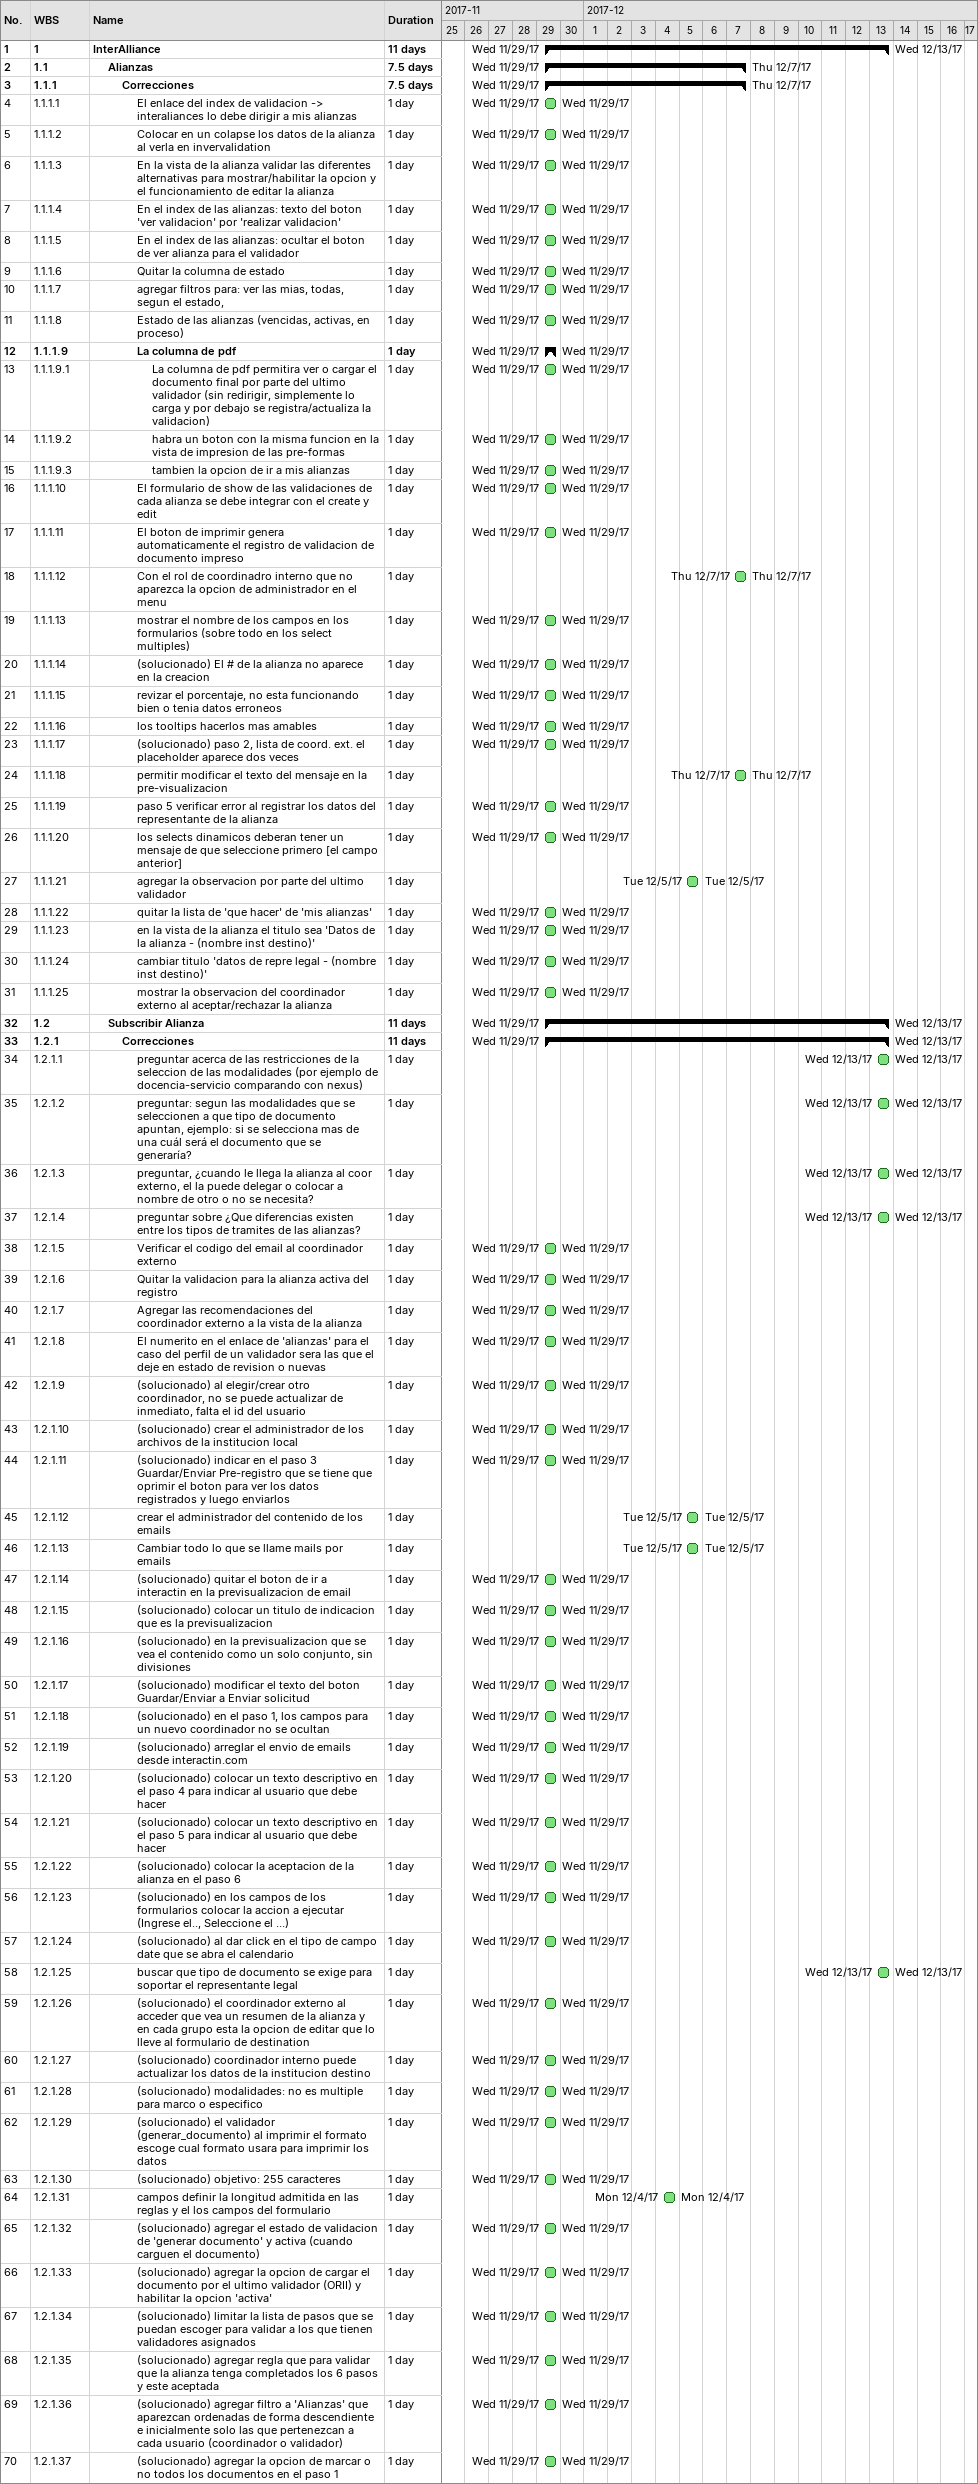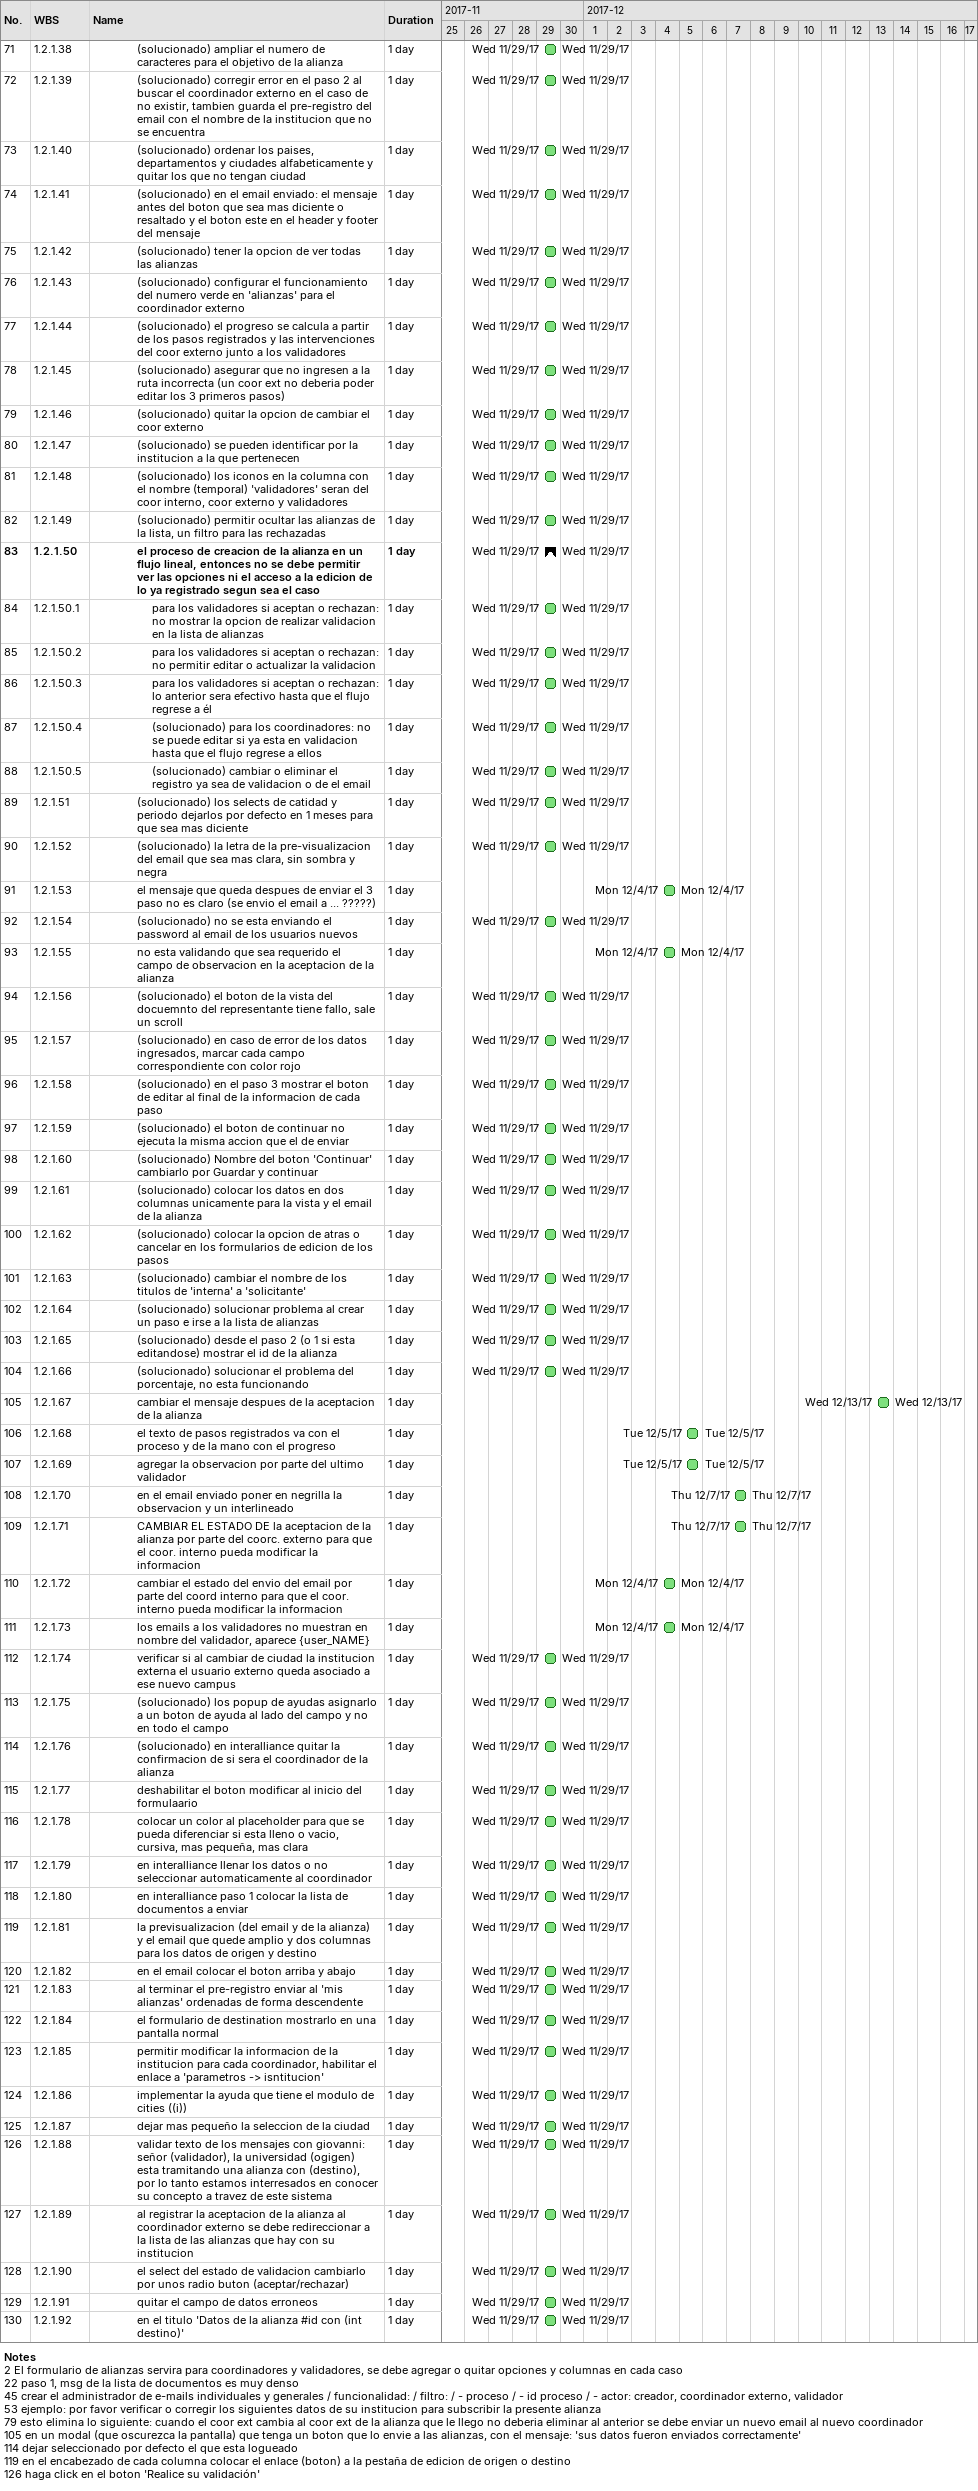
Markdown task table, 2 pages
| ID | WBS | Task | Duration | Start | Finish |
|---|---|---|---|---|---|
| 1 | 1 | **InterAlliance** | 11d | 2017-11-29 | 2017-12-13 |
| 2 | 1.1 | **Alianzas** | 7.5d | 2017-11-29 | 2017-12-07 |
| 3 | 1.1.1 | **Correcciones** | 7.5d | 2017-11-29 | 2017-12-07 |
| 4 | 1.1.1.1 | El enlace del index de validacion -> interaliances lo debe dirigir a mis alianzas | 1d | 2017-11-29 | 2017-11-29 |
| 5 | 1.1.1.2 | Colocar en un colapse los datos de la alianza al verla en invervalidation | 1d | 2017-11-29 | 2017-11-29 |
| 6 | 1.1.1.3 | En la vista de la alianza validar las diferentes alternativas para mostrar/habilitar la opcion y el funcionamiento de editar la alianza | 1d | 2017-11-29 | 2017-11-29 |
| 7 | 1.1.1.4 | En el index de las alianzas: texto del boton 'ver validacion' por 'realizar validacion' | 1d | 2017-11-29 | 2017-11-29 |
| 8 | 1.1.1.5 | En el index de las alianzas: ocultar el boton de ver alianza para el validador | 1d | 2017-11-29 | 2017-11-29 |
| 9 | 1.1.1.6 | Quitar la columna de estado | 1d | 2017-11-29 | 2017-11-29 |
| 10 | 1.1.1.7 | agregar filtros para: ver las mias, todas, segun el estado, | 1d | 2017-11-29 | 2017-11-29 |
| 11 | 1.1.1.8 | Estado de las alianzas (vencidas, activas, en proceso) | 1d | 2017-11-29 | 2017-11-29 |
| 12 | 1.1.1.9 | **La columna de pdf** | 1d | 2017-11-29 | 2017-11-29 |
| 13 | 1.1.1.9.1 | La columna de pdf permitira ver o cargar el documento final por parte del ultimo validador (sin redirigir, simplemente lo carga y por debajo se registra/actualiza la validacion) | 1d | 2017-11-29 | 2017-11-29 |
| 14 | 1.1.1.9.2 | habra un boton con la misma funcion en la vista de impresion de las pre-formas | 1d | 2017-11-29 | 2017-11-29 |
| 15 | 1.1.1.9.3 | tambien la opcion de ir a mis alianzas | 1d | 2017-11-29 | 2017-11-29 |
| 16 | 1.1.1.10 | El formulario de show de las validaciones de cada alianza se debe integrar con el create y edit | 1d | 2017-11-29 | 2017-11-29 |
| 17 | 1.1.1.11 | El boton de imprimir genera automaticamente el registro de validacion de documento impreso | 1d | 2017-11-29 | 2017-11-29 |
| 18 | 1.1.1.12 | Con el rol de coordinadro interno que no aparezca la opcion de administrador en el menu | 1d | 2017-12-07 | 2017-12-07 |
| 19 | 1.1.1.13 | mostrar el nombre de los campos en los formularios (sobre todo en los select multiples) | 1d | 2017-11-29 | 2017-11-29 |
| 20 | 1.1.1.14 | (solucionado) El # de la alianza no aparece en la creacion | 1d | 2017-11-29 | 2017-11-29 |
| 21 | 1.1.1.15 | revizar el porcentaje, no esta funcionando bien o tenia datos erroneos | 1d | 2017-11-29 | 2017-11-29 |
| 22 | 1.1.1.16 | los tooltips hacerlos mas amables | 1d | 2017-11-29 | 2017-11-29 |
| 23 | 1.1.1.17 | (solucionado) paso 2, lista de coord. ext. el placeholder aparece dos veces | 1d | 2017-11-29 | 2017-11-29 |
| 24 | 1.1.1.18 | permitir modificar el texto del mensaje en la pre-visualizacion | 1d | 2017-12-07 | 2017-12-07 |
| 25 | 1.1.1.19 | paso 5 verificar error al registrar los datos del representante de la alianza | 1d | 2017-11-29 | 2017-11-29 |
| 26 | 1.1.1.20 | los selects dinamicos deberan tener un mensaje de que seleccione primero [el campo anterior] | 1d | 2017-11-29 | 2017-11-29 |
| 27 | 1.1.1.21 | agregar la observacion por parte del ultimo validador | 1d | 2017-12-05 | 2017-12-05 |
| 28 | 1.1.1.22 | quitar la lista de 'que hacer' de 'mis alianzas' | 1d | 2017-11-29 | 2017-11-29 |
| 29 | 1.1.1.23 | en la vista de la alianza el titulo sea 'Datos de la alianza - (nombre inst destino)' | 1d | 2017-11-29 | 2017-11-29 |
| 30 | 1.1.1.24 | cambiar titulo 'datos de repre legal - (nombre inst destino)' | 1d | 2017-11-29 | 2017-11-29 |
| 31 | 1.1.1.25 | mostrar la observacion del coordinador externo al aceptar/rechazar la alianza | 1d | 2017-11-29 | 2017-11-29 |
| 32 | 1.2 | **Subscribir Alianza** | 11d | 2017-11-29 | 2017-12-13 |
| 33 | 1.2.1 | **Correcciones** | 11d | 2017-11-29 | 2017-12-13 |
| 34 | 1.2.1.1 | preguntar acerca de las restricciones de la seleccion de las modalidades (por ejemplo de docencia-servicio comparando con nexus) | 1d | 2017-12-13 | 2017-12-13 |
| 35 | 1.2.1.2 | preguntar: segun las modalidades que se seleccionen a que tipo de documento apuntan, ejemplo: si se selecciona mas de una cuál será el documento que se generaría? | 1d | 2017-12-13 | 2017-12-13 |
| 36 | 1.2.1.3 | preguntar, ¿cuando le llega la alianza al coor externo, el la puede delegar o colocar a nombre de otro o no se necesita? | 1d | 2017-12-13 | 2017-12-13 |
| 37 | 1.2.1.4 | preguntar sobre ¿Que diferencias existen entre los tipos de tramites de las alianzas? | 1d | 2017-12-13 | 2017-12-13 |
| 38 | 1.2.1.5 | Verificar el codigo del email al coordinador externo | 1d | 2017-11-29 | 2017-11-29 |
| 39 | 1.2.1.6 | Quitar la validacion para la alianza activa del registro | 1d | 2017-11-29 | 2017-11-29 |
| 40 | 1.2.1.7 | Agregar las recomendaciones del coordinador externo a la vista de la alianza | 1d | 2017-11-29 | 2017-11-29 |
| 41 | 1.2.1.8 | El numerito en el enlace de 'alianzas' para el caso del perfil de un validador sera las que el deje en estado de revision o nuevas | 1d | 2017-11-29 | 2017-11-29 |
| 42 | 1.2.1.9 | (solucionado) al elegir/crear otro coordinador, no se puede actualizar de inmediato, falta el id del usuario | 1d | 2017-11-29 | 2017-11-29 |
| 43 | 1.2.1.10 | (solucionado) crear el administrador de los archivos de la institucion local | 1d | 2017-11-29 | 2017-11-29 |
| 44 | 1.2.1.11 | (solucionado) indicar en el paso 3 Guardar/Enviar Pre-registro que se tiene que oprimir el boton para ver los datos registrados y luego enviarlos | 1d | 2017-11-29 | 2017-11-29 |
| 45 | 1.2.1.12 | crear el administrador del contenido de los emails | 1d | 2017-12-05 | 2017-12-05 |
| 46 | 1.2.1.13 | Cambiar todo lo que se llame mails por emails | 1d | 2017-12-05 | 2017-12-05 |
| 47 | 1.2.1.14 | (solucionado) quitar el boton de ir a interactin en la previsualizacion de email | 1d | 2017-11-29 | 2017-11-29 |
| 48 | 1.2.1.15 | (solucionado) colocar un titulo de indicacion que es la previsualizacion | 1d | 2017-11-29 | 2017-11-29 |
| 49 | 1.2.1.16 | (solucionado) en la previsualizacion que se vea el contenido como un solo conjunto, sin divisiones | 1d | 2017-11-29 | 2017-11-29 |
| 50 | 1.2.1.17 | (solucionado) modificar el texto del boton Guardar/Enviar a Enviar solicitud | 1d | 2017-11-29 | 2017-11-29 |
| 51 | 1.2.1.18 | (solucionado) en el paso 1, los campos para un nuevo coordinador no se ocultan | 1d | 2017-11-29 | 2017-11-29 |
| 52 | 1.2.1.19 | (solucionado) arreglar el envio de emails desde interactin.com | 1d | 2017-11-29 | 2017-11-29 |
| 53 | 1.2.1.20 | (solucionado) colocar un texto descriptivo en el paso 4 para indicar al usuario que debe hacer | 1d | 2017-11-29 | 2017-11-29 |
| 54 | 1.2.1.21 | (solucionado) colocar un texto descriptivo en el paso 5 para indicar al usuario que debe hacer | 1d | 2017-11-29 | 2017-11-29 |
| 55 | 1.2.1.22 | (solucionado) colocar la aceptacion de la alianza en el paso 6 | 1d | 2017-11-29 | 2017-11-29 |
| 56 | 1.2.1.23 | (solucionado) en los campos de los formularios colocar la accion a ejecutar (Ingrese el.., Seleccione el ...) | 1d | 2017-11-29 | 2017-11-29 |
| 57 | 1.2.1.24 | (solucionado) al dar click en el tipo de campo date que se abra el calendario | 1d | 2017-11-29 | 2017-11-29 |
| 58 | 1.2.1.25 | buscar que tipo de documento se exige para soportar el representante legal | 1d | 2017-12-13 | 2017-12-13 |
| 59 | 1.2.1.26 | (solucionado) el coordinador externo al acceder que vea un resumen de la alianza y en cada grupo esta la opcion de editar que lo lleve al formulario de destination | 1d | 2017-11-29 | 2017-11-29 |
| 60 | 1.2.1.27 | (solucionado) coordinador interno puede actualizar los datos de la institucion destino | 1d | 2017-11-29 | 2017-11-29 |
| 61 | 1.2.1.28 | (solucionado) modalidades: no es multiple para marco o especifico | 1d | 2017-11-29 | 2017-11-29 |
| 62 | 1.2.1.29 | (solucionado) el validador (generar_documento) al imprimir el formato escoge cual formato usara para imprimir los datos | 1d | 2017-11-29 | 2017-11-29 |
| 63 | 1.2.1.30 | (solucionado) objetivo: 255 caracteres | 1d | 2017-11-29 | 2017-11-29 |
| 64 | 1.2.1.31 | campos definir la longitud admitida en las reglas y el los campos del formulario | 1d | 2017-12-04 | 2017-12-04 |
| 65 | 1.2.1.32 | (solucionado) agregar el estado de validacion de 'generar documento' y activa (cuando carguen el documento) | 1d | 2017-11-29 | 2017-11-29 |
| 66 | 1.2.1.33 | (solucionado) agregar la opcion de cargar el documento por el ultimo validador (ORII) y habilitar la opcion 'activa' | 1d | 2017-11-29 | 2017-11-29 |
| 67 | 1.2.1.34 | (solucionado) limitar la lista de pasos que se puedan escoger para validar a los que tienen validadores asignados | 1d | 2017-11-29 | 2017-11-29 |
| 68 | 1.2.1.35 | (solucionado) agregar regla que para validar que la alianza tenga completados los 6 pasos y este aceptada | 1d | 2017-11-29 | 2017-11-29 |
| 69 | 1.2.1.36 | (solucionado) agregar filtro a 'Alianzas' que aparezcan ordenadas de forma descendiente e inicialmente solo las que pertenezcan a cada usuario (coordinador o validador) | 1d | 2017-11-29 | 2017-11-29 |
| 70 | 1.2.1.37 | (solucionado) agregar la opcion de marcar o no todos los documentos en el paso 1 | 1d | 2017-11-29 | 2017-11-29 |
| 71 | 1.2.1.38 | (solucionado) ampliar el numero de caracteres para el objetivo de la alianza | 1d | 2017-11-29 | 2017-11-29 |
| 72 | 1.2.1.39 | (solucionado) corregir error en el paso 2 al buscar el coordinador externo en el caso de no existir, tambien guarda el pre-registro del email con el nombre de la institucion que no se encuentra | 1d | 2017-11-29 | 2017-11-29 |
| 73 | 1.2.1.40 | (solucionado) ordenar los paises, departamentos y ciudades alfabeticamente y quitar los que no tengan ciudad | 1d | 2017-11-29 | 2017-11-29 |
| 74 | 1.2.1.41 | (solucionado) en el email enviado: el mensaje antes del boton que sea mas diciente o resaltado y el boton este en el header y footer del mensaje | 1d | 2017-11-29 | 2017-11-29 |
| 75 | 1.2.1.42 | (solucionado) tener la opcion de ver todas las alianzas | 1d | 2017-11-29 | 2017-11-29 |
| 76 | 1.2.1.43 | (solucionado) configurar el funcionamiento del numero verde en 'alianzas' para el coordinador externo | 1d | 2017-11-29 | 2017-11-29 |
| 77 | 1.2.1.44 | (solucionado) el progreso se calcula a partir de los pasos registrados y las intervenciones del coor externo junto a los validadores | 1d | 2017-11-29 | 2017-11-29 |
| 78 | 1.2.1.45 | (solucionado) asegurar que no ingresen a la ruta incorrecta (un coor ext no deberia poder editar los 3 primeros pasos) | 1d | 2017-11-29 | 2017-11-29 |
| 79 | 1.2.1.46 | (solucionado) quitar la opcion de cambiar el coor externo | 1d | 2017-11-29 | 2017-11-29 |
| 80 | 1.2.1.47 | (solucionado) se pueden identificar por la institucion a la que pertenecen | 1d | 2017-11-29 | 2017-11-29 |
| 81 | 1.2.1.48 | (solucionado) los iconos en la columna con el nombre (temporal) 'validadores' seran del coor interno, coor externo y validadores | 1d | 2017-11-29 | 2017-11-29 |
| 82 | 1.2.1.49 | (solucionado) permitir ocultar las alianzas de la lista, un filtro para las rechazadas | 1d | 2017-11-29 | 2017-11-29 |
| 83 | 1.2.1.50 | **el proceso de creacion de la alianza en un flujo lineal, entonces no se debe permitir ver las opciones ni el acceso a la edicion de lo ya registrado segun sea el caso** | 1d | 2017-11-29 | 2017-11-29 |
| 84 | 1.2.1.50.1 | para los validadores si aceptan o rechazan: no mostrar la opcion de realizar validacion en la lista de alianzas | 1d | 2017-11-29 | 2017-11-29 |
| 85 | 1.2.1.50.2 | para los validadores si aceptan o rechazan: no permitir editar o actualizar la validacion | 1d | 2017-11-29 | 2017-11-29 |
| 86 | 1.2.1.50.3 | para los validadores si aceptan o rechazan: lo anterior sera efectivo hasta que el flujo regrese a él | 1d | 2017-11-29 | 2017-11-29 |
| 87 | 1.2.1.50.4 | (solucionado) para los coordinadores: no se puede editar si ya esta en validacion hasta que el flujo regrese a ellos | 1d | 2017-11-29 | 2017-11-29 |
| 88 | 1.2.1.50.5 | (solucionado) cambiar o eliminar el registro ya sea de validacion o de el email | 1d | 2017-11-29 | 2017-11-29 |
| 89 | 1.2.1.51 | (solucionado) los selects de catidad y periodo dejarlos por defecto en 1 meses para que sea mas diciente | 1d | 2017-11-29 | 2017-11-29 |
| 90 | 1.2.1.52 | (solucionado) la letra de la pre-visualizacion del email que sea mas clara, sin sombra y negra | 1d | 2017-11-29 | 2017-11-29 |
| 91 | 1.2.1.53 | el mensaje que queda despues de enviar el 3 paso no es claro (se envio el email a ... ?????) | 1d | 2017-12-04 | 2017-12-04 |
| 92 | 1.2.1.54 | (solucionado) no se esta enviando el password al email de los usuarios nuevos | 1d | 2017-11-29 | 2017-11-29 |
| 93 | 1.2.1.55 | no esta validando que sea requerido el campo de observacion en la aceptacion de la alianza | 1d | 2017-12-04 | 2017-12-04 |
| 94 | 1.2.1.56 | (solucionado) el boton de la vista del docuemnto del representante tiene fallo, sale un scroll | 1d | 2017-11-29 | 2017-11-29 |
| 95 | 1.2.1.57 | (solucionado) en caso de error de los datos ingresados, marcar cada campo correspondiente con color rojo | 1d | 2017-11-29 | 2017-11-29 |
| 96 | 1.2.1.58 | (solucionado) en el paso 3 mostrar el boton de editar al final de la informacion de cada paso | 1d | 2017-11-29 | 2017-11-29 |
| 97 | 1.2.1.59 | (solucionado) el boton de continuar no ejecuta la misma accion que el de enviar | 1d | 2017-11-29 | 2017-11-29 |
| 98 | 1.2.1.60 | (solucionado) Nombre del boton 'Continuar' cambiarlo por Guardar y continuar | 1d | 2017-11-29 | 2017-11-29 |
| 99 | 1.2.1.61 | (solucionado) colocar los datos en dos columnas unicamente para la vista y el email de la alianza | 1d | 2017-11-29 | 2017-11-29 |
| 100 | 1.2.1.62 | (solucionado) colocar la opcion de atras o cancelar en los formularios de edicion de los pasos | 1d | 2017-11-29 | 2017-11-29 |
| 101 | 1.2.1.63 | (solucionado) cambiar el nombre de los titulos de 'interna' a 'solicitante' | 1d | 2017-11-29 | 2017-11-29 |
| 102 | 1.2.1.64 | (solucionado) solucionar problema al crear un paso e irse a la lista de alianzas | 1d | 2017-11-29 | 2017-11-29 |
| 103 | 1.2.1.65 | (solucionado) desde el paso 2 (o 1 si esta editandose) mostrar el id de la alianza | 1d | 2017-11-29 | 2017-11-29 |
| 104 | 1.2.1.66 | (solucionado) solucionar el problema del porcentaje, no esta funcionando | 1d | 2017-11-29 | 2017-11-29 |
| 105 | 1.2.1.67 | cambiar el mensaje despues de la aceptacion de la alianza | 1d | 2017-12-13 | 2017-12-13 |
| 106 | 1.2.1.68 | el texto de pasos registrados va con el proceso y de la mano con el progreso | 1d | 2017-12-05 | 2017-12-05 |
| 107 | 1.2.1.69 | agregar la observacion por parte del ultimo validador | 1d | 2017-12-05 | 2017-12-05 |
| 108 | 1.2.1.70 | en el email enviado poner en negrilla la observacion y un interlineado | 1d | 2017-12-07 | 2017-12-07 |
| 109 | 1.2.1.71 | CAMBIAR EL ESTADO DE la aceptacion de la alianza por parte del coorc. externo para que el coor. interno pueda modificar la informacion | 1d | 2017-12-07 | 2017-12-07 |
| 110 | 1.2.1.72 | cambiar el estado del envio del email por parte del coord interno para que el coor. interno pueda modificar la informacion | 1d | 2017-12-04 | 2017-12-04 |
| 111 | 1.2.1.73 | los emails a los validadores no muestran en nombre del validador, aparece {user_NAME} | 1d | 2017-12-04 | 2017-12-04 |
| 112 | 1.2.1.74 | verificar si al cambiar de ciudad la institucion externa el usuario externo queda asociado a ese nuevo campus | 1d | 2017-11-29 | 2017-11-29 |
| 113 | 1.2.1.75 | (solucionado) los popup de ayudas asignarlo a un boton de ayuda al lado del campo y no en todo el campo | 1d | 2017-11-29 | 2017-11-29 |
| 114 | 1.2.1.76 | (solucionado) en interalliance quitar la confirmacion de si sera el coordinador de la alianza | 1d | 2017-11-29 | 2017-11-29 |
| 115 | 1.2.1.77 | deshabilitar el boton modificar al inicio del formulaario | 1d | 2017-11-29 | 2017-11-29 |
| 116 | 1.2.1.78 | colocar un color al placeholder para que se pueda diferenciar si esta lleno o vacio, cursiva, mas pequeña, mas clara | 1d | 2017-11-29 | 2017-11-29 |
| 117 | 1.2.1.79 | en interalliance llenar los datos o no seleccionar automaticamente al coordinador | 1d | 2017-11-29 | 2017-11-29 |
| 118 | 1.2.1.80 | en interalliance paso 1 colocar la lista de documentos a enviar | 1d | 2017-11-29 | 2017-11-29 |
| 119 | 1.2.1.81 | la previsualizacion (del email y de la alianza) y el email que quede amplio y dos columnas para los datos de origen y destino | 1d | 2017-11-29 | 2017-11-29 |
| 120 | 1.2.1.82 | en el email colocar el boton arriba y abajo | 1d | 2017-11-29 | 2017-11-29 |
| 121 | 1.2.1.83 | al terminar el pre-registro enviar al 'mis alianzas' ordenadas de forma descendente | 1d | 2017-11-29 | 2017-11-29 |
| 122 | 1.2.1.84 | el formulario de destination mostrarlo en una pantalla normal | 1d | 2017-11-29 | 2017-11-29 |
| 123 | 1.2.1.85 | permitir modificar la informacion de la institucion para cada coordinador, habilitar el enlace a 'parametros -> isntitucion' | 1d | 2017-11-29 | 2017-11-29 |
| 124 | 1.2.1.86 | implementar la ayuda que tiene el modulo de cities ((i)) | 1d | 2017-11-29 | 2017-11-29 |
| 125 | 1.2.1.87 | dejar mas pequeño la seleccion de la ciudad | 1d | 2017-11-29 | 2017-11-29 |
| 126 | 1.2.1.88 | validar texto de los mensajes con giovanni: señor (validador), la universidad (ogigen) esta tramitando una alianza con (destino), por lo tanto estamos interresados en conocer su concepto a travez de este sistema | 1d | 2017-11-29 | 2017-11-29 |
| 127 | 1.2.1.89 | al registrar la aceptacion de la alianza al coordinador externo se debe redireccionar a la lista de las alianzas que hay con su institucion | 1d | 2017-11-29 | 2017-11-29 |
| 128 | 1.2.1.90 | el select del estado de validacion cambiarlo por unos radio buton (aceptar/rechazar) | 1d | 2017-11-29 | 2017-11-29 |
| 129 | 1.2.1.91 | quitar el campo de datos erroneos | 1d | 2017-11-29 | 2017-11-29 |
| 130 | 1.2.1.92 | en el titulo 'Datos de la alianza #id con (int destino)' | 1d | 2017-11-29 | 2017-11-29 |

Notes
- 2: El formulario de alianzas servira para coordinadores y validadores, se debe agregar o quitar opciones y columnas en cada caso
- 22: paso 1, msg de la lista de documentos es muy denso
- 45: crear el administrador de e-mails individuales y generales / funcionalidad: / filtro: / - proceso / - id proceso / - actor: creador, coordinador externo, validador
- 53: ejemplo: por favor verificar o corregir los siguientes datos de su institucion para subscribir la presente alianza
- 79: esto elimina lo siguiente: cuando el coor ext cambia al coor ext de la alianza que le llego no deberia eliminar al anterior se debe enviar un nuevo email al nuevo coordinador
- 105: en un modal (que oscurezca la pantalla) que tenga un boton que lo envie a las alianzas, con el mensaje: 'sus datos fueron enviados correctamente'
- 114: dejar seleccionado por defecto el que esta logueado
- 119: en el encabezado de cada columna colocar el enlace (boton) a la pestaña de edicion de origen o destino
- 126: haga click en el boton 'Realice su validación'
